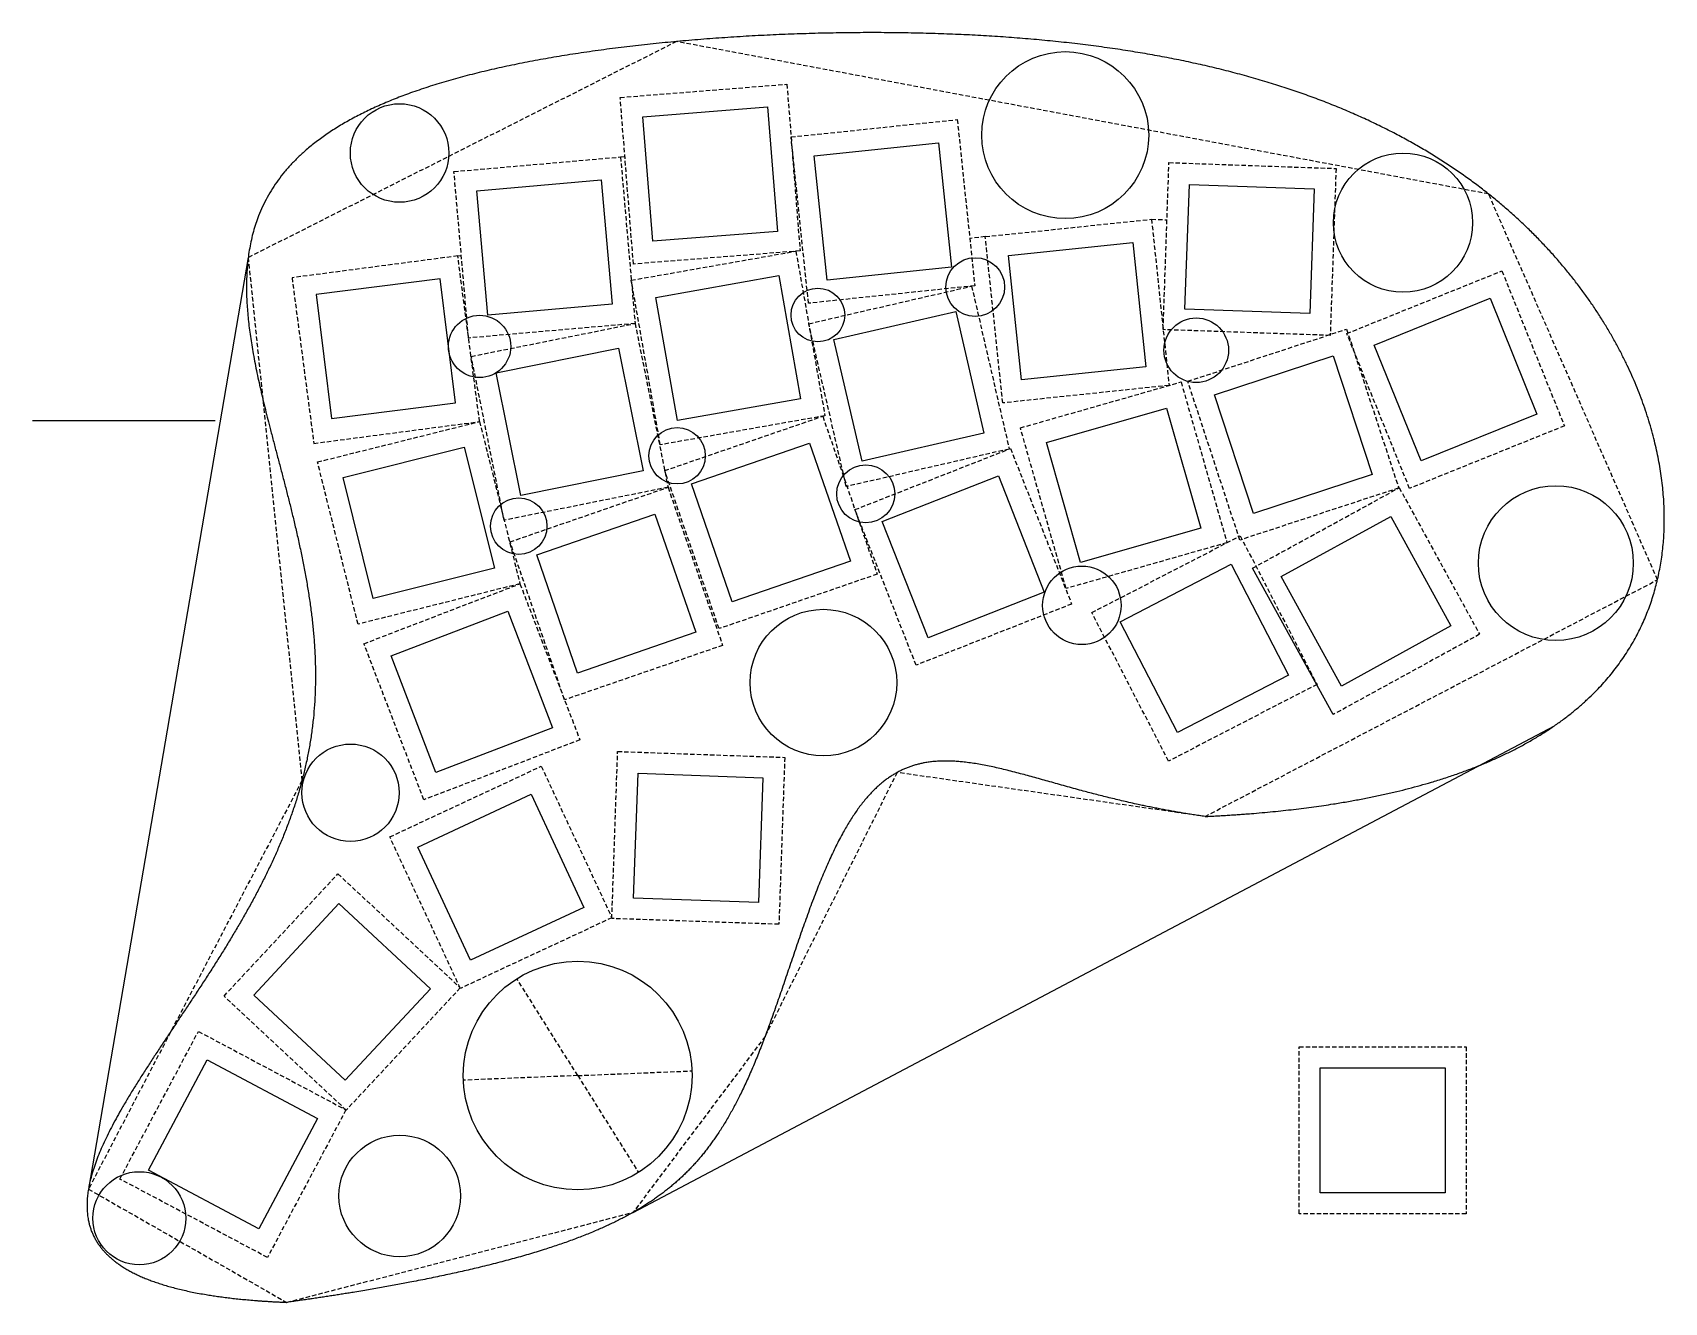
# Model space of a CAD drawing. Header units: millimetres. Extents: x 2 to 187, y -100 to 44.
import ezdxf

# ---------------------------------------------------------------- set-up
doc = ezdxf.new("R2010")
doc.units = ezdxf.units.MM
doc.linetypes.add('DASHED', pattern=[0.75, 0.5, -0.25])
doc.layers.get('0').update_dxf_attribs({"linetype": 'CONTINUOUS'})

msp = doc.modelspace()

# ---------------------------------------------------------------- linework, layer by layer
at = {"linetype": 'DASHED'}
for p, q in [((74.93, 43.09), (26.25, 18.53)), ((167.23, 25.76), (74.93, 43.09)), ((68.53, 36.74), (87.48, 38.24)), ((87.48, 38.24), (88.97, 19.29)), ((70.03, 17.8), (68.53, 36.74)), ((87.95, 32.24), (106.84, 34.22)), ((106.84, 34.22), (108.83, 15.33)), ((89.93, 13.34), (87.95, 32.24)), ((49.64, 28.31), (68.57, 29.97)), ((68.57, 29.97), (69.06, 30.01)), ((68.57, 29.97), (70.22, 11.04)), ((51.29, 9.39), (49.64, 28.31)), ((130.24, 10.34), (130.9, 29.33)), ((130.9, 29.33), (149.89, 28.66)), ((149.89, 28.66), (149.23, 9.68)), ((186.43, -18.09), (167.23, 25.76)), ((110.03, 20.91), (128.92, 22.89)), ((128.92, 22.89), (130.91, 4)), ((128.92, 22.89), (130.68, 22.83)), ((110.03, 20.91), (108.26, 20.72)), ((112.01, 2.01), (110.03, 20.91)), ((50.07, 18.72), (31.23, 16.24)), ((50.07, 18.72), (50.47, 18.78)), ((52.55, -0.11), (50.07, 18.72)), ((69.79, 15.96), (88.5, 19.26)), ((88.97, 19.29), (70.03, 17.8)), ((88.5, 19.26), (91.8, 0.55)), ((26.25, 18.53), (32.36, -40.93)), ((151.12, 9.9), (168.74, 17.02)), ((168.74, 17.02), (175.85, -0.6)), ((31.23, 16.24), (33.71, -2.59)), ((73.09, -2.75), (69.79, 15.96)), ((108.83, 15.33), (89.93, 13.34)), ((89.96, 11.02), (108.47, 15.29)), ((108.47, 15.29), (112.74, -3.23)), ((70.22, 11.04), (51.29, 9.39)), ((51.6, 7.3), (70.22, 11.04)), ((70.22, 11.04), (73.97, -7.58)), ((94.23, -7.5), (89.96, 11.02)), ((149.23, 9.68), (130.24, 10.34)), ((133.04, 4.47), (151.09, 10.4)), ((151.09, 10.4), (157.02, -7.66)), ((158.24, -7.71), (151.12, 9.9)), ((55.34, -11.33), (51.6, 7.3)), ((130.91, 4), (112.01, 2.01)), ((114.01, -0.82), (132.28, 4.39)), ((132.28, 4.39), (137.49, -13.88)), ((138.96, -13.58), (133.04, 4.47)), ((91.8, 0.55), (73.09, -2.75)), ((73.59, -5.68), (91.55, 0.5)), ((91.55, 0.5), (97.74, -17.46)), ((33.71, -2.59), (52.55, -0.11)), ((34.13, -4.7), (52.55, -0.11)), ((52.55, -0.11), (57.14, -18.55)), ((119.21, -19.09), (114.01, -0.82)), ((175.85, -0.6), (158.24, -7.71)), ((112.74, -3.23), (94.23, -7.5)), ((95.21, -10.12), (112.89, -3.17)), ((112.89, -3.17), (119.84, -20.85)), ((38.73, -23.14), (34.13, -4.7)), ((79.77, -23.65), (73.59, -5.68)), ((73.97, -7.58), (55.34, -11.33)), ((56.01, -13.78), (73.97, -7.58)), ((73.97, -7.58), (80.17, -25.55)), ((157.02, -7.66), (138.96, -13.58)), ((140.41, -16.77), (157.07, -7.63)), ((157.07, -7.63), (166.21, -24.29)), ((102.16, -27.8), (95.21, -10.12)), ((62.21, -31.74), (56.01, -13.78)), ((137.49, -13.88), (119.21, -19.09)), ((122.13, -21.83), (139, -13.1)), ((139, -13.1), (147.73, -29.98)), ((97.74, -17.46), (79.77, -23.65)), ((135, -45), (186.43, -18.09)), ((57.14, -18.55), (38.73, -23.14)), ((39.4, -25.36), (57.14, -18.55)), ((57.14, -18.55), (63.95, -36.29)), ((119.84, -20.85), (102.16, -27.8)), ((130.86, -38.71), (122.13, -21.83)), ((46.21, -43.1), (39.4, -25.36)), ((80.17, -25.55), (62.21, -31.74)), ((166.21, -24.29), (149.55, -33.42)), ((147.73, -29.98), (130.86, -38.71)), ((63.95, -36.29), (46.21, -43.1)), ((67.58, -56.6), (68.24, -37.61)), ((68.24, -37.61), (87.23, -38.28)), ((87.23, -38.28), (86.57, -57.26)), ((42.34, -47.32), (59.56, -39.29)), ((59.56, -39.29), (67.59, -56.51)), ((100, -40), (85, -70)), ((135, -45), (100, -40)), ((32.36, -40.93), (8.1, -87.36)), ((50.37, -64.54), (42.34, -47.32)), ((23.5, -65.42), (36.45, -51.52)), ((36.45, -51.52), (50.35, -64.48)), ((67.59, -56.51), (50.37, -64.54)), ((86.57, -57.26), (67.58, -56.6)), ((50.35, -64.48), (37.39, -78.37)), ((63.7, -74.45), (56.79, -63.44)), ((37.39, -78.37), (23.5, -65.42)), ((11.67, -86.21), (20.59, -69.43)), ((20.59, -69.43), (37.36, -78.35)), ((85, -70), (70, -90)), ((145.69, -71.17), (164.69, -71.17)), ((145.69, -90.17), (145.69, -71.17)), ((164.69, -71.17), (164.69, -90.17)), ((63.7, -74.45), (76.69, -73.92)), ((63.7, -74.45), (50.71, -74.98)), ((63.7, -74.45), (70.61, -85.46)), ((37.36, -78.35), (28.44, -95.13)), ((28.44, -95.13), (11.67, -86.21)), ((8.1, -87.36), (30.62, -100.23)), ((30.62, -100.23), (70, -90)), ((164.69, -90.17), (145.69, -90.17))]:
    msp.add_line(p, q, dxfattribs=at)
for p, q in [((26.25, 18.53), (8.1, -87.36)), ((1.75, 0), (22.5, 0)), ((149.55, -33.42), (140.41, -16.77)), ((70, -90), (174.71, -34.68))]:
    msp.add_line(p, q)
for points in [[(85.27, 35.65), (86.39, 21.5), (72.23, 20.38), (71.12, 34.54)], [(104.71, 31.58), (106.19, 17.46), (92.07, 15.98), (90.59, 30.1)], [(66.38, 27.37), (67.62, 13.22), (53.48, 11.99), (52.24, 26.13)], [(133.22, 26.85), (147.41, 26.35), (146.91, 12.16), (132.72, 12.65)], [(128.27, 6.13), (114.15, 4.65), (112.66, 18.77), (126.78, 20.26)], [(33.96, 14.34), (35.72, 0.25), (49.81, 2.01), (48.05, 16.1)], [(86.56, 16.48), (89.02, 2.49), (75.04, 0.03), (72.57, 14.01)], [(167.41, 13.9), (172.73, 0.73), (159.56, -4.59), (154.24, 8.58)], [(92.83, 9.22), (106.67, 12.41), (109.86, -1.43), (96.03, -4.62)], [(57.22, -8.51), (54.42, 5.42), (68.34, 8.22), (71.14, -5.71)], [(149.56, 7.37), (153.99, -6.13), (140.5, -10.55), (136.07, 2.94)], [(130.63, 1.42), (134.52, -12.23), (120.86, -16.12), (116.97, -2.47)], [(50.8, -3.01), (54.24, -16.79), (40.46, -20.22), (37.03, -6.45)], [(90.06, -2.55), (94.69, -15.97), (81.26, -20.6), (76.64, -7.17)], [(111.54, -6.28), (116.73, -19.49), (103.52, -24.69), (98.32, -11.47)], [(77.12, -24.06), (63.69, -28.69), (59.06, -15.27), (72.48, -10.64)], [(150.5, -30.17), (143.67, -17.72), (156.12, -10.89), (162.95, -23.34)], [(125.36, -22.86), (137.97, -16.33), (144.5, -28.95), (131.89, -35.47)], [(60.85, -34.91), (47.59, -40), (42.5, -26.74), (55.76, -21.65)], [(84.25, -54.78), (70.06, -54.29), (70.56, -40.09), (84.75, -40.59)], [(64.4, -55.35), (51.53, -61.35), (45.53, -48.48), (58.4, -42.48)], [(46.96, -64.6), (37.27, -74.98), (26.89, -65.3), (36.57, -54.91)], [(21.58, -72.67), (34.12, -79.34), (27.45, -91.88), (14.91, -85.21)], [(148.09, -73.57), (162.29, -73.57), (162.29, -87.77), (148.09, -87.77)]]:
    msp.add_lwpolyline(points, close=True)
for centre, radius in [((119.11, 32.45), 9.49), ((43.46, 30.42), 5.6), ((157.5, 22.5), 7.91), ((108.88, 15.18), 3.34), ((91, 12), 3.05), ((52.55, 8.43), 3.54), ((134, 8), 3.67), ((75, -4), 3.2), ((96.44, -8.33), 3.3), ((174.87, -16.2), 8.8), ((57, -12), 3.21), ((121, -21), 4.46), ((91.63, -29.78), 8.33), ((37.88, -42.3), 5.53), ((63.7, -74.45), 13), ((43.47, -88.14), 6.91), ((13.88, -90.67), 5.29)]:
    msp.add_circle(centre, radius)
for points in [[(135, -45), (138.58, -44.83), (145.44, -44.32), (154.8, -43.02), (165.43, -40.23), (175.62, -35), (182.73, -28.12), (186.79, -19.79), (187.89, -10.33), (186.18, -0.27), (181.85, 9.76), (175.12, 19.14), (166.22, 27.3), (155.39, 33.88), (142.82, 38.77), (128.77, 42.03), (113.52, 43.83), (97.48, 44.37), (81.18, 43.84), (65.35, 42.31), (50.95, 39.67), (39.04, 35.66), (30.56, 30.01), (26.04, 22.52), (25.42, 13.17), (27.72, 2.26), (31.21, -9.62), (33.98, -21.83), (34.46, -33.79), (31.75, -45.11), (26.42, -55.93), (19.71, -66.18), (13.17, -75.6), (8.42, -83.88), (6.93, -90.7), (9.69, -95.82), (15.64, -98.5), (22.28, -99.68), (27.68, -100.11), (30.62, -100.23)], [(135, -45), (133.08, -44.73), (129.35, -44.11), (124.1, -42.98), (117.78, -41.19), (110.97, -39.18), (105.21, -38.24), (100.41, -39.13), (96.44, -42.28), (93.16, -47.54), (90.37, -54.32), (87.86, -61.81), (85.42, -69.16), (82.84, -75.69), (79.92, -81.11), (76.51, -85.4), (72.45, -88.76), (67.64, -91.44), (62.01, -93.68), (55.52, -95.61), (48.15, -97.33), (41.57, -98.57), (36.24, -99.43), (32.52, -99.97), (30.62, -100.23)]]:
    msp.add_open_spline(points, degree=5)
msp.add_point((63.7, -74.45))
msp.add_point((63.7, -74.45))
msp.add_point((63.7, -74.45))

doc.saveas('drawing.dxf')
